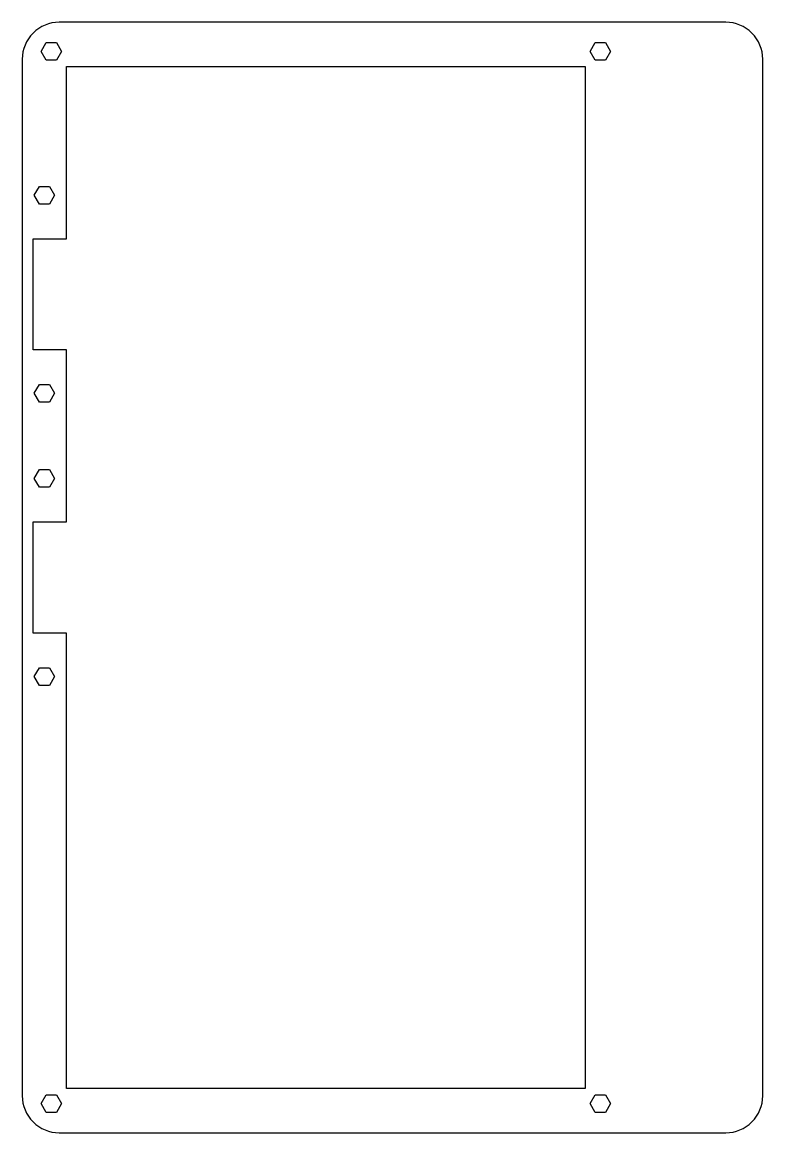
# Model space of a CAD drawing. Header units: millimetres. Extents: x -10 to 190, y -300 to 0.
import ezdxf

# ---------------------------------------------------------------- set-up
doc = ezdxf.new("R2010")
doc.units = ezdxf.units.MM

msp = doc.modelspace()

# ---------------------------------------------------------------- linework, layer by layer
msp.add_lwpolyline([(180, -300, 0.414214), (190, -290), (190, -10, 0.414214), (180, 0), (0, 0, 0.414214), (-10, -10), (-10, -290, 0.414214), (0, -300)], format="xyb", close=True)
for points in [[(-3.5, -5.5), (-0.75, -5.5), (0.63, -7.88), (-0.75, -10.26), (-3.5, -10.26), (-4.87, -7.88)], [(148.87, -7.88), (147.5, -10.26), (144.75, -10.26), (143.37, -7.88), (144.75, -5.5), (147.5, -5.5)], [(2, -88.5), (-7, -88.5), (-7, -58.5), (2, -58.5), (2, -12), (142, -12), (142, -288), (2, -288), (2, -165), (-7, -165), (-7, -135), (2, -135)], [(-2.63, -44.37), (-1.25, -46.75), (-2.63, -49.13), (-5.37, -49.13), (-6.75, -46.75), (-5.37, -44.37)], [(-6.75, -100.25), (-5.37, -97.87), (-2.63, -97.87), (-1.25, -100.25), (-2.63, -102.63), (-5.37, -102.63)], [(-2.63, -125.63), (-5.37, -125.63), (-6.75, -123.25), (-5.37, -120.87), (-2.63, -120.87), (-1.25, -123.25)], [(-1.25, -176.75), (-2.63, -179.13), (-5.37, -179.13), (-6.75, -176.75), (-5.37, -174.37), (-2.63, -174.37)], [(-4.87, -292.12), (-3.5, -289.74), (-0.75, -289.74), (0.63, -292.12), (-0.75, -294.5), (-3.5, -294.5)], [(147.5, -294.5), (144.75, -294.5), (143.37, -292.12), (144.75, -289.74), (147.5, -289.74), (148.87, -292.12)]]:
    msp.add_lwpolyline(points, close=True)

doc.saveas('drawing.dxf')
